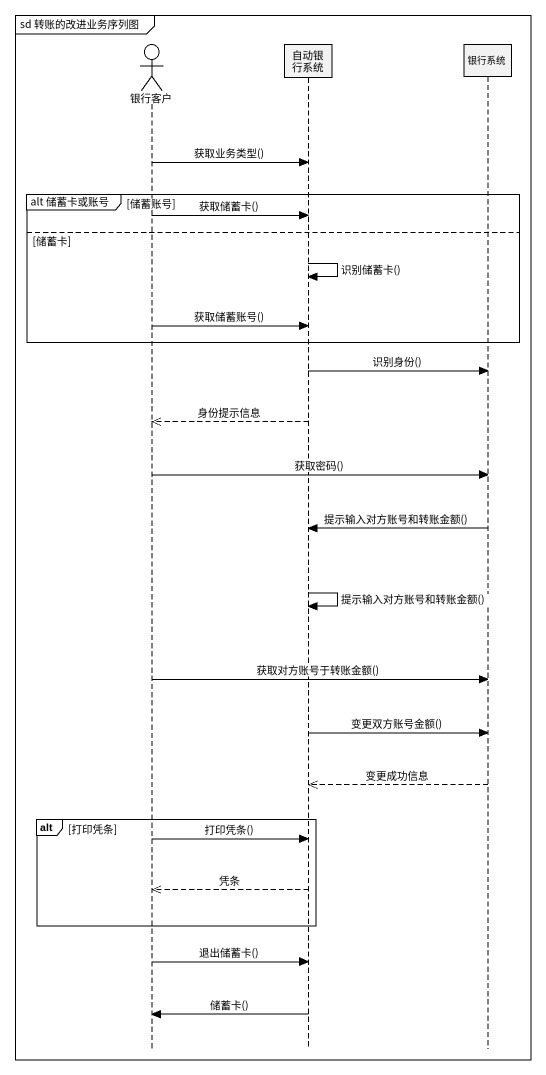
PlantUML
@startuml
mainframe sd 转账的改进业务序列图
hide footbox
actor 银行客户
participant 自动银行系统
participant 银行系统

银行客户 -> 自动银行系统 : 获取业务类型()
group alt 储蓄卡或账号 [储蓄账号]
  银行客户 -> 自动银行系统 : 获取储蓄卡()
else 储蓄卡
  自动银行系统 -> 自动银行系统 : 识别储蓄卡()
  银行客户 -> 自动银行系统 : 获取储蓄账号()
end
自动银行系统 -> 银行系统 : 识别身份()
自动银行系统 -->> 银行客户 : 身份提示信息
银行客户 -> 银行系统 : 获取密码()
银行系统 -> 自动银行系统 : 提示输入对方账号和转账金额()
自动银行系统 -> 自动银行系统 : 提示输入对方账号和转账金额()
银行客户 -> 银行系统 : 获取对方账号于转账金额()
自动银行系统 -> 银行系统 : 变更双方账号金额()
银行系统 -->> 自动银行系统 : 变更成功信息
alt 打印凭条
  银行客户 -> 自动银行系统 : 打印凭条()
  自动银行系统 -->> 银行客户 : 凭条
end
银行客户 -> 自动银行系统 : 退出储蓄卡()
自动银行系统 -> 银行客户 : 储蓄卡()
@enduml
